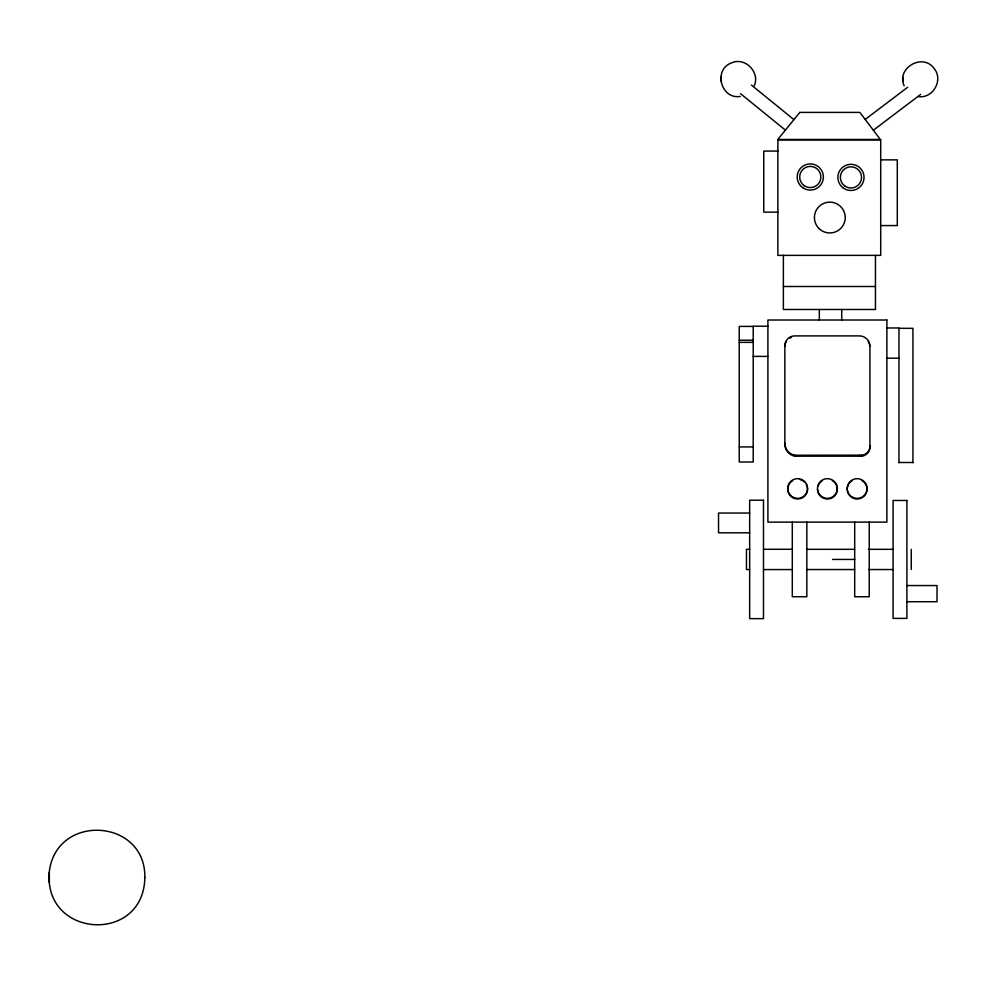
<?xml version="1.0" encoding="UTF-8"?>
<svg xmlns="http://www.w3.org/2000/svg" width="987" height="987" viewBox="0 0 987 987"><rect width="100%" height="100%" fill="white"/><g stroke="black" fill="none" stroke-linecap="round" stroke-linejoin="round"><path stroke-width="1.48" d="M49.35 882.773L49.35 872.2M720.781 81.008L720.781 77.171M902.994 81.144L902.994 77.307M869.929 447.284L869.917 447.506A9.352 9.302 0 0 1 862.305 455.167L794.757 455.229A12.276 12.214 0 0 1 784.85 443.237M754.228 85.832C760.36 72.433 745.099 56.506 731.367 62.971C712.947 69.719 721.016 99.773 740.324 96.418M865.192 119.439L907.645 87.288M873.359 130.222L920.674 94.394M777.879 151.085L763.765 151.085L763.765 212.143L777.879 212.143M880.712 159.857L897.294 159.857L897.294 225.567L880.712 225.567M783.382 286.501L875.457 286.501M767.911 326.216L753.217 326.216L753.217 462.015L739.251 462.015L739.251 326.413L753.217 326.413M887.214 327.98L898.972 327.98L898.972 462.767M898.972 328.326L912.938 328.326L912.938 462.767M739.251 340.231L753.217 340.231M739.251 342.366L753.217 342.366M753.217 356.393L767.911 356.393M887.214 358.182L898.972 358.182M739.251 446.926L753.217 446.926M869.929 448.246L869.929 345.351A10.561 10.512 0 0 0 859.43 335.888L794.757 335.888A9.907 9.858 0 0 0 784.85 345.351L784.85 444.212A12.276 12.214 0 0 0 794.757 456.191L861.737 456.191L861.737 455.229M898.972 462.496L912.938 462.496M749.664 513.043L718.536 513.043L718.536 532.82L749.664 532.82M749.664 549.278L746.468 549.278L746.468 569.573L749.664 569.573M763.482 549.278L792.29 549.278M806.835 549.327L854.582 549.327M868.449 549.327L893.087 549.327M832.596 559.432L854.693 559.432M763.482 569.573L792.29 569.573M806.835 569.536L854.582 569.536M868.449 569.536L893.087 569.536M906.905 585.55L937.021 585.55L937.021 601.725L906.905 601.725M917.984 96.541C932.801 99.181 943.745 79.959 934.146 68.535C922.857 52.496 895.925 68.066 904.166 85.844M751.415 85.079L793.93 119.624M740.521 93.654L785.405 130.124M869.929 445.606L869.917 448.468A9.352 9.302 0 0 1 862.305 456.142L859.43 456.191L859.43 455.229M911.272 549.327L911.272 569.536M875.457 255.374L875.457 309.486L783.382 309.486L783.382 255.374M869.239 522.123L869.239 596.74L854.693 596.74L854.693 522.123M841.726 309.4L841.726 320.01M819.321 309.4L819.321 320.01M806.835 522.123L806.835 596.74L792.29 596.74L792.29 522.123M794.757 455.229L794.757 456.191M806.231 484.222A9.919 9.858 0 0 1 802.604 497.695A9.919 9.858 0 0 1 789.069 494.092A9.919 9.858 0 0 1 792.697 480.62M800.21 479.633A9.919 9.858 0 0 1 804.664 482.187M832.349 480.62A9.919 9.858 0 0 1 832.349 497.695A9.919 9.858 0 0 1 817.483 489.157M817.816 486.603A9.919 9.858 0 0 1 822.43 480.62M862.095 480.62A9.919 9.858 0 0 1 864.735 495.499A9.919 9.858 0 0 1 849.536 495.499A9.919 9.858 0 0 1 852.176 480.62M784.85 346.326A9.907 9.858 0 0 1 786.306 341.564M789.908 338.122A9.907 9.858 0 0 1 791.056 337.579M868.202 341.527A10.561 10.512 0 0 1 869.929 346.326M144.842 877.48C143.732 944.522 42.86 938.279 49.35 871.385C56.728 812.832 145.805 818.494 144.842 877.48M799.791 112.407L777.805 139.463L880.355 139.463L859.862 112.407L799.791 112.407M880.712 139.895L777.879 139.895L777.879 255.374L880.712 255.374L880.712 139.895M886.881 320.01L767.911 320.01L767.911 522.123L886.881 522.123L886.881 320.01M763.482 500.212L749.664 500.212L749.664 618.639L763.482 618.639L763.482 500.212M906.905 500.471L893.087 500.471L893.087 618.393L906.905 618.393L906.905 500.471M802.678 187.641A13.09 13.09 0 0 0 823.318 178.24A13.09 13.09 0 0 0 804.861 165.076A13.09 13.09 0 0 0 802.678 187.641M819.284 228.799A15.422 15.422 0 0 0 844.835 221.051A15.422 15.422 0 0 0 825.354 202.791A15.422 15.422 0 0 0 819.284 228.799M843.354 188.048A13.09 13.09 0 0 0 863.995 178.659A13.09 13.09 0 0 0 845.538 165.483A13.09 13.09 0 0 0 843.354 188.048M804.134 185.605A10.586 10.586 0 0 0 820.814 178.005A10.586 10.586 0 0 0 805.898 167.358A10.586 10.586 0 0 0 804.134 185.605M844.81 186.012A10.586 10.586 0 0 0 861.491 178.413A10.586 10.586 0 0 0 846.575 167.765A10.586 10.586 0 0 0 844.81 186.012M852.176 497.066A9.919 9.858 0 0 0 867.055 488.516A9.919 9.858 0 0 0 852.176 479.978A9.919 9.858 0 0 0 852.176 497.066M822.43 497.053A9.919 9.858 0 0 0 837.309 488.503A9.919 9.858 0 0 0 822.43 479.966A9.919 9.858 0 0 0 822.43 497.053M792.697 497.041A9.919 9.858 0 0 0 807.563 488.503A9.919 9.858 0 0 0 792.697 479.953A9.919 9.858 0 0 0 792.697 497.041"/></g></svg>
